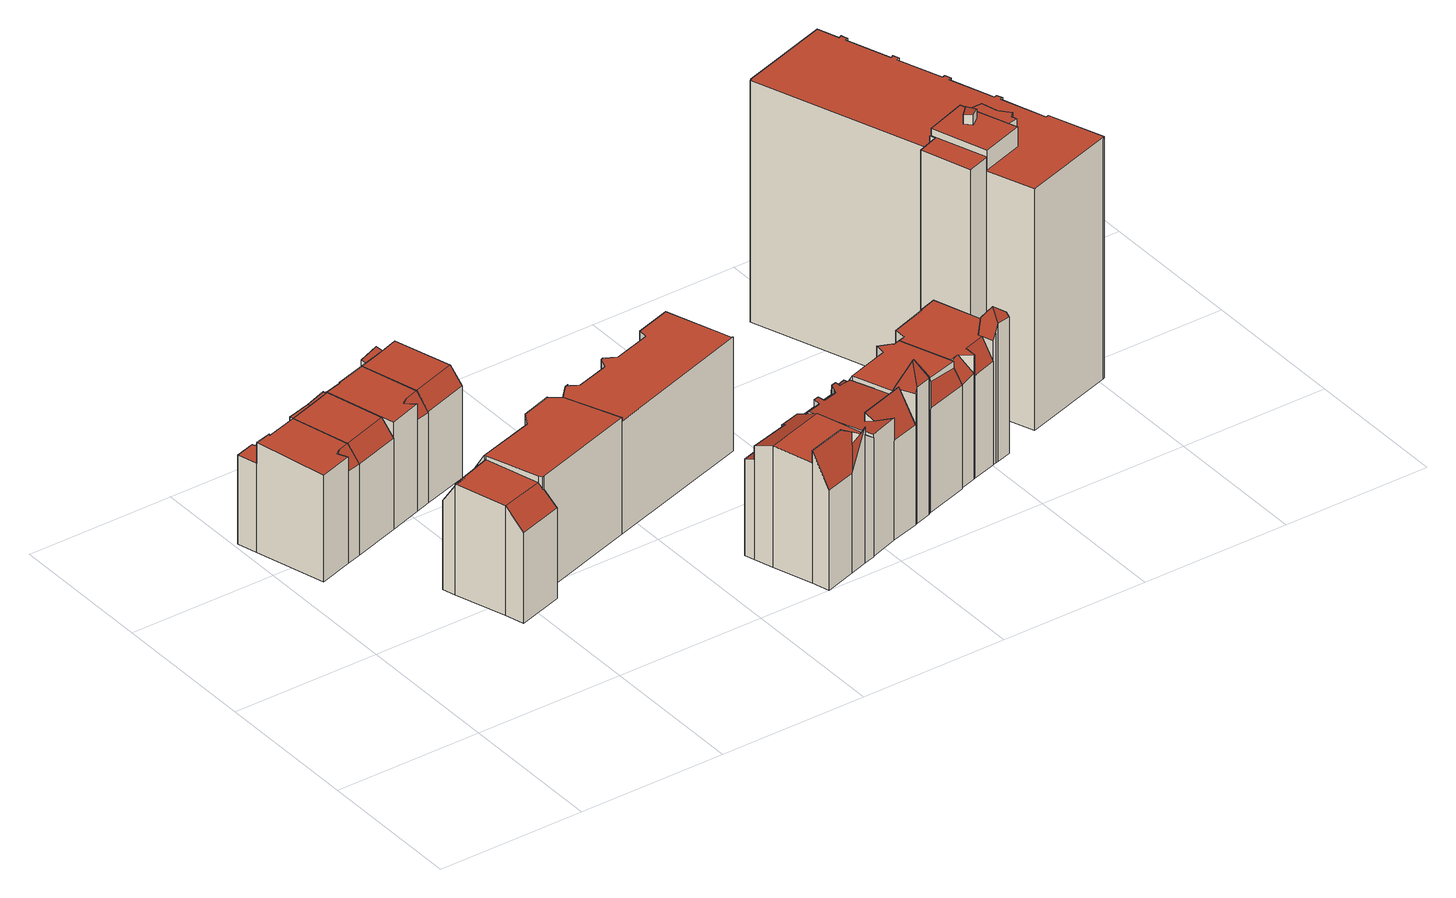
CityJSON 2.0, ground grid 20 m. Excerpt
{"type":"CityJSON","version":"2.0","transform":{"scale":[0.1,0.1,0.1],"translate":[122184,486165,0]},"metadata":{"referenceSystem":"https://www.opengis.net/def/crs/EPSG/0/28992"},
"CityObjects":{
"building1":{"type":"Building","attributes":{"aantal_verblijfsobjecten":4,"bouwjaar":1905,"gebruiksdoel":"woonfunctie","oppervlakte_max":57,"oppervlakte_min":54,"rdf_seealso":"http://bag.basisregistraties.overheid.nl/bag/id/pand/0363100012182032","rf_extrusion_mode":"standard","rf_force_lod11":false,"rf_h_ground":0.697,"rf_h_pc_98p":0,"rf_h_roof_50p":15.63,"rf_h_roof_70p":15.69,"rf_h_roof_max":15.9,"rf_h_roof_min":13,"rf_is_glass_roof":false,"rf_nodata_frac":0,"rf_nodata_r":0,"rf_pc_select":"PREFERRED_AND_LATEST","rf_pc_year":0,"rf_pointcloud_unusable":false,"rf_pt_density":18.15,"rf_ridgelines":0,"rf_rmse_lod22":0.182,"rf_roof_planes":6,"rf_roof_type":"slanted","rf_success":true,"rf_t_run":20,"rf_volume_lod22":1053.06,"status":"Pand in gebruik"},"children":["building1-1"]},
"building1-1":{"type":"BuildingPart","parents":["building1"],"geometry":[{"type":"Solid","lod":"2.2","boundaries":[[[[0,1,2,3,4,5,6,7,8,9,10,11,12]],[[13,1,0,14]],[[15,4,3,16,17]],[[16,3,2,18]],[[18,2,1,13]],[[14,0,12,19]],[[20,21,22]],[[17,16,21,20]],[[19,12,11,23,24]],[[24,23,25,26]],[[26,25,5,4,15]],[[27,6,5,25]],[[23,11,10,28]],[[28,10,9,29]],[[30,8,7,31]],[[31,7,6,27]],[[29,9,8,30]],[[21,16,18,13,22]],[[26,15,17,20,22,13,14,19,24]],[[29,30,31,27,25,23,28]]]],"semantics":{"surfaces":[{"type":"GroundSurface"},{"type":"WallSurface","on_footprint_edge":true},{"type":"WallSurface","on_footprint_edge":false},{"type":"RoofSurface","rf_azimuth":160.9,"rf_h_roof_50p":14.91,"rf_h_roof_70p":15.15,"rf_h_roof_max":15.77,"rf_h_roof_min":13.67,"rf_slope":52.74},{"type":"RoofSurface","rf_azimuth":158.92,"rf_h_roof_50p":15.65,"rf_h_roof_70p":15.73,"rf_h_roof_max":15.86,"rf_h_roof_min":15.44,"rf_slope":2.47},{"type":"RoofSurface","rf_azimuth":349.43,"rf_h_roof_50p":13.01,"rf_h_roof_70p":13.02,"rf_h_roof_max":15.86,"rf_h_roof_min":12.99,"rf_slope":0.84}],"values":[[0,1,1,1,1,1,2,2,1,2,1,1,1,1,1,1,1,3,4,5]]}}]},
"building2":{"type":"Building","attributes":{"aantal_verblijfsobjecten":4,"bouwjaar":1905,"gebruiksdoel":"woonfunctie","oppervlakte_max":59,"oppervlakte_min":53,"rdf_seealso":"http://bag.basisregistraties.overheid.nl/bag/id/pand/0363100012182033","rf_extrusion_mode":"standard","rf_force_lod11":false,"rf_h_ground":0.666,"rf_h_pc_98p":0,"rf_h_roof_50p":15.62,"rf_h_roof_70p":15.68,"rf_h_roof_max":15.86,"rf_h_roof_min":12.98,"rf_h_roof_ridge":15.14,"rf_is_glass_roof":false,"rf_nodata_frac":0,"rf_nodata_r":0,"rf_pc_select":"PREFERRED_AND_LATEST","rf_pc_year":0,"rf_pointcloud_unusable":false,"rf_pt_density":18.49,"rf_ridgelines":1,"rf_rmse_lod22":0.178,"rf_roof_planes":4,"rf_roof_type":"slanted","rf_success":true,"rf_t_run":17,"rf_volume_lod22":1039.85,"status":"Pand in gebruik"},"children":["building2-1"]},
"building2-1":{"type":"BuildingPart","parents":["building2"],"geometry":[{"type":"Solid","lod":"2.2","boundaries":[[[[32,33,34,35,2,1,0,36,37,38,39]],[[40,38,37,41]],[[42,39,38,40]],[[43,32,39,42]],[[44,45,36,0,14]],[[18,2,35,46]],[[14,0,1,13]],[[13,1,2,18]],[[47,48,45,44]],[[49,34,33,48,47]],[[41,37,36,45]],[[48,33,32,43]],[[46,35,34,49]],[[44,14,13,49,47]],[[48,43,42,40,41,45]],[[46,49,13,18]]]],"semantics":{"surfaces":[{"type":"GroundSurface"},{"type":"WallSurface","on_footprint_edge":true},{"type":"WallSurface","on_footprint_edge":false},{"type":"RoofSurface","rf_azimuth":164.5,"rf_h_roof_50p":15.67,"rf_h_roof_70p":15.73,"rf_h_roof_max":15.91,"rf_h_roof_min":15.52,"rf_slope":2.19},{"type":"RoofSurface","rf_azimuth":94.8,"rf_h_roof_50p":13,"rf_h_roof_70p":13.02,"rf_h_roof_max":15.82,"rf_h_roof_min":12.96,"rf_slope":1.14},{"type":"RoofSurface","rf_azimuth":162.92,"rf_h_roof_50p":14.73,"rf_h_roof_70p":15.18,"rf_h_roof_max":15.91,"rf_h_roof_min":13.56,"rf_slope":53.16}],"values":[[0,1,1,1,1,1,1,1,2,1,1,1,1,3,4,5]]}}]},
"building3":{"type":"Building","attributes":{"aantal_verblijfsobjecten":4,"bouwjaar":1905,"gebruiksdoel":"woonfunctie","oppervlakte_max":73,"oppervlakte_min":54,"rdf_seealso":"http://bag.basisregistraties.overheid.nl/bag/id/pand/0363100012182034","rf_extrusion_mode":"standard","rf_force_lod11":false,"rf_h_ground":0.668,"rf_h_pc_98p":0,"rf_h_roof_50p":15.65,"rf_h_roof_70p":15.71,"rf_h_roof_max":15.86,"rf_h_roof_min":13.01,"rf_is_glass_roof":false,"rf_nodata_frac":0,"rf_nodata_r":0,"rf_pc_select":"PREFERRED_AND_LATEST","rf_pc_year":0,"rf_pointcloud_unusable":false,"rf_pt_density":17.7,"rf_ridgelines":0,"rf_rmse_lod22":0.22,"rf_roof_planes":5,"rf_roof_type":"slanted","rf_success":true,"rf_t_run":19,"rf_volume_lod22":1058.76,"status":"Pand in gebruik"},"children":["building3-1"]},
"building3-1":{"type":"BuildingPart","parents":["building3"],"geometry":[{"type":"Solid","lod":"2.2","boundaries":[[[[50,51,52,53,54,55,56,57,58,35,59,32,60]],[[61,35,58,62,63]],[[62,58,57,64]],[[65,66,67]],[[63,62,66,65]],[[64,57,56,68]],[[68,56,55,69]],[[70,71,59,35,61]],[[43,32,59,71]],[[72,60,32,43]],[[73,50,60,72]],[[74,53,52,75]],[[76,54,53,74]],[[77,76,78,79]],[[79,78,71,70]],[[75,52,51,80]],[[80,51,50,73]],[[69,55,54,76,77]],[[64,68,67,66,62]],[[80,73,72,43,71,78,76,74,75]],[[69,77,79,70,61,63,65,67,68]]]],"semantics":{"surfaces":[{"type":"GroundSurface"},{"type":"WallSurface","on_footprint_edge":true},{"type":"WallSurface","on_footprint_edge":false},{"type":"RoofSurface","rf_azimuth":161.44,"rf_h_roof_50p":14.98,"rf_h_roof_70p":15.42,"rf_h_roof_max":15.84,"rf_h_roof_min":13.69,"rf_slope":53.69},{"type":"RoofSurface","rf_azimuth":272.24,"rf_h_roof_50p":13.05,"rf_h_roof_70p":13.07,"rf_h_roof_max":15.82,"rf_h_roof_min":13.01,"rf_slope":1.37},{"type":"RoofSurface","rf_azimuth":169.97,"rf_h_roof_50p":15.68,"rf_h_roof_70p":15.74,"rf_h_roof_max":15.85,"rf_h_roof_min":15.48,"rf_slope":2.13}],"values":[[0,1,1,2,2,1,1,1,1,1,1,1,1,2,2,1,1,1,3,4,5]]}}]},
"building4":{"type":"Building","attributes":{"aantal_verblijfsobjecten":5,"bouwjaar":1905,"gebruiksdoel":"woonfunctie","oppervlakte_max":57,"oppervlakte_min":50,"rdf_seealso":"http://bag.basisregistraties.overheid.nl/bag/id/pand/0363100012182014","rf_extrusion_mode":"standard","rf_force_lod11":false,"rf_h_ground":0.692,"rf_h_pc_98p":0,"rf_h_roof_50p":15.66,"rf_h_roof_70p":15.72,"rf_h_roof_max":15.89,"rf_h_roof_min":13.38,"rf_is_glass_roof":false,"rf_nodata_frac":0,"rf_nodata_r":0,"rf_pc_select":"PREFERRED_AND_LATEST","rf_pc_year":0,"rf_pointcloud_unusable":false,"rf_pt_density":18.15,"rf_ridgelines":0,"rf_rmse_lod22":0.158,"rf_roof_planes":4,"rf_roof_type":"slanted","rf_success":true,"rf_t_run":16,"rf_volume_lod22":1014.4,"status":"Pand in gebruik"},"children":["building4-1"]},
"building4-1":{"type":"BuildingPart","parents":["building4"],"geometry":[{"type":"Solid","lod":"2.2","boundaries":[[[[81,82,57,56,55,83,84,85,86,87]],[[88,84,83,89]],[[90,85,84,88]],[[91,86,85,90]],[[92,82,81,93]],[[94,95,89,96]],[[69,55,56,68]],[[68,56,57,97]],[[95,87,86,91]],[[97,57,82,92]],[[93,81,87,95,94]],[[96,89,83,55,69]],[[95,91,90,88,89]],[[97,92,93,68]],[[69,68,93,94,96]]]],"semantics":{"surfaces":[{"type":"GroundSurface"},{"type":"WallSurface","on_footprint_edge":true},{"type":"WallSurface","on_footprint_edge":false},{"type":"RoofSurface","rf_azimuth":185.93,"rf_h_roof_50p":13.62,"rf_h_roof_70p":13.73,"rf_h_roof_max":15.86,"rf_h_roof_min":13.31,"rf_slope":14.18},{"type":"RoofSurface","rf_azimuth":162.85,"rf_h_roof_50p":14.77,"rf_h_roof_70p":15.19,"rf_h_roof_max":15.95,"rf_h_roof_min":13.58,"rf_slope":52.15},{"type":"RoofSurface","rf_azimuth":166.34,"rf_h_roof_50p":15.72,"rf_h_roof_70p":15.77,"rf_h_roof_max":15.95,"rf_h_roof_min":15.58,"rf_slope":1.99}],"values":[[0,1,1,1,1,2,1,1,1,1,1,1,3,4,5]]}}]},
"building5":{"type":"Building","attributes":{"aantal_verblijfsobjecten":24,"bouwjaar":1905,"gebruiksdoel":"kantoorfunctie,woonfunctie","oppervlakte_max":112,"oppervlakte_min":45,"rdf_seealso":"http://bag.basisregistraties.overheid.nl/bag/id/pand/0363100012181828","rf_extrusion_mode":"standard","rf_force_lod11":false,"rf_h_ground":0.662,"rf_h_pc_98p":0,"rf_h_roof_50p":16.26,"rf_h_roof_70p":16.44,"rf_h_roof_max":16.75,"rf_h_roof_min":13.88,"rf_h_roof_ridge":16.36,"rf_is_glass_roof":false,"rf_nodata_frac":0.00235,"rf_nodata_r":0,"rf_pc_select":"PREFERRED_AND_LATEST","rf_pc_year":0,"rf_pointcloud_unusable":false,"rf_pt_density":17.94,"rf_ridgelines":2,"rf_rmse_lod22":0.387,"rf_roof_planes":15,"rf_roof_type":"slanted","rf_success":true,"rf_t_run":135,"rf_volume_lod22":6563.33,"status":"Pand in gebruik"},"children":["building5-1"]},
"building5-1":{"type":"BuildingPart","parents":["building5"],"geometry":[{"type":"Solid","lod":"2.2","boundaries":[[[[98,99,100,101,102,103,104,105,106,107,108,109,110,111,112,113,114,115,116]],[[117,103,102,118]],[[119,104,103,117]],[[118,102,101,120]],[[121,122,123,124]],[[125,126,127,128]],[[126,105,104,119]],[[129,108,107,130]],[[130,107,106,131]],[[132,133,131,134]],[[135,109,108,129]],[[136,137,110,109,135]],[[138,111,110,137]],[[139,140,137,136]],[[124,123,140,139,141]],[[134,131,106,105,126,125]],[[142,98,116,143]],[[144,145,143,146]],[[147,148,145,144]],[[122,112,111,138]],[[149,113,112,122,121]],[[150,151,152,153]],[[154,149,155]],[[141,139,156,157]],[[157,156,133,132]],[[158,100,99,159]],[[153,152,159,160]],[[161,162,114,113,149,154]],[[163,164,148,147]],[[120,101,100,158,165]],[[165,158,151,150]],[[128,127,166,167,168]],[[169,115,114,162]],[[146,143,116,115,169,170]],[[171,142,164,163]],[[170,169,172]],[[167,166,172]],[[168,167,162,161]],[[160,159,99,98,142,171]],[[122,138,137,140,123]],[[155,149,121,124]],[[156,139,136,135]],[[133,156,135,129,130,131]],[[151,158,159,152]],[[164,142,143,145,148]],[[168,161,154,155,124,141,157,132,134,125,128]],[[162,167,172,169]],[[160,171,163,147,144,146,170,172,166,127,126,119,117,118,120,165,150,153]]]],"semantics":{"surfaces":[{"type":"GroundSurface"},{"type":"WallSurface","on_footprint_edge":true},{"type":"WallSurface","on_footprint_edge":false},{"type":"RoofSurface","rf_azimuth":342.23,"rf_h_roof_50p":13.99,"rf_h_roof_70p":14.53,"rf_h_roof_max":15.99,"rf_h_roof_min":12.53,"rf_slope":57.44},{"type":"RoofSurface","rf_azimuth":343.84,"rf_h_roof_50p":14.85,"rf_h_roof_70p":15.46,"rf_h_roof_max":16.51,"rf_h_roof_min":13.43,"rf_slope":60.87},{"type":"RoofSurface","rf_azimuth":152.59,"rf_h_roof_50p":15.91,"rf_h_roof_70p":15.95,"rf_h_roof_max":16.73,"rf_h_roof_min":15.8,"rf_slope":1.44},{"type":"RoofSurface","rf_azimuth":163.06,"rf_h_roof_50p":14.68,"rf_h_roof_70p":15.22,"rf_h_roof_max":16.75,"rf_h_roof_min":13.37,"rf_slope":44.57},{"type":"RoofSurface","rf_azimuth":343.56,"rf_h_roof_50p":14.31,"rf_h_roof_70p":14.81,"rf_h_roof_max":16.11,"rf_h_roof_min":13.22,"rf_slope":58.07},{"type":"RoofSurface","rf_azimuth":343.84,"rf_h_roof_50p":14.14,"rf_h_roof_70p":14.75,"rf_h_roof_max":16.1,"rf_h_roof_min":13,"rf_slope":60.87},{"type":"RoofSurface","rf_azimuth":343.39,"rf_h_roof_50p":16.62,"rf_h_roof_70p":16.68,"rf_h_roof_max":16.76,"rf_h_roof_min":16.46,"rf_slope":1.73},{"type":"RoofSurface","rf_azimuth":343.84,"rf_h_roof_50p":14.7,"rf_h_roof_70p":16.08,"rf_h_roof_max":16.5,"rf_h_roof_min":13.23,"rf_slope":60.87},{"type":"RoofSurface","rf_azimuth":339.25,"rf_h_roof_50p":16.21,"rf_h_roof_70p":16.26,"rf_h_roof_max":16.74,"rf_h_roof_min":16.06,"rf_slope":1.49}],"values":[[0,1,1,1,2,2,1,1,1,2,1,1,1,2,2,1,1,2,2,1,1,2,2,2,2,1,2,1,2,1,2,2,1,1,2,2,2,2,1,3,4,5,6,7,8,9,10,11]]}}]},
"building6":{"type":"Building","attributes":{"aantal_verblijfsobjecten":5,"bouwjaar":1873,"gebruiksdoel":"woonfunctie","oppervlakte_max":75,"oppervlakte_min":71,"rdf_seealso":"http://bag.basisregistraties.overheid.nl/bag/id/pand/0363100012182023","rf_extrusion_mode":"standard","rf_force_lod11":false,"rf_h_ground":0.645,"rf_h_pc_98p":0,"rf_h_roof_50p":17.19,"rf_h_roof_70p":17.27,"rf_h_roof_max":18.23,"rf_h_roof_min":14.06,"rf_h_roof_ridge":18.35,"rf_is_glass_roof":false,"rf_nodata_frac":0,"rf_nodata_r":0,"rf_pc_select":"PREFERRED_AND_LATEST","rf_pc_year":0,"rf_pointcloud_unusable":false,"rf_pt_density":18.4,"rf_ridgelines":3,"rf_rmse_lod22":0.46,"rf_roof_planes":12,"rf_roof_type":"slanted","rf_success":true,"rf_t_run":30,"rf_volume_lod22":1573.2,"status":"Pand in gebruik"},"children":["building6-1"]},
"building6-1":{"type":"BuildingPart","parents":["building6"],"geometry":[{"type":"Solid","lod":"2.2","boundaries":[[[[173,174,175,176,177,178,179,180,181,182,183,184,185,186]],[[187,179,178,188,189]],[[190,177,176,191]],[[191,176,175,192]],[[192,175,174,193]],[[194,183,182,195]],[[196,184,183,194,197]],[[189,188,198,199]],[[199,198,193,200]],[[201,180,179,187]],[[202,203,204]],[[197,194,204]],[[205,206,203,202]],[[207,208,209,210]],[[211,173,186,209]],[[210,209,186,185,212]],[[195,182,181,213]],[[212,185,184,196]],[[206,205,214]],[[215,214,216]],[[213,217,216]],[[188,178,177,190]],[[214,215,208,207]],[[217,213,181,180,201]],[[200,193,174,173,211]],[[197,204,203,196]],[[213,216,214,205,202,204,194,195]],[[188,190,191,192,193,198]],[[214,207,210,212,196,203,206]],[[211,201,187,189,199,200]],[[201,211,209,208,215,216,217]]]],"semantics":{"surfaces":[{"type":"GroundSurface"},{"type":"WallSurface","on_footprint_edge":true},{"type":"WallSurface","on_footprint_edge":false},{"type":"RoofSurface","rf_azimuth":278.06,"rf_h_roof_50p":17.21,"rf_h_roof_70p":17.36,"rf_h_roof_max":19.53,"rf_h_roof_min":15.79,"rf_slope":65.41},{"type":"RoofSurface","rf_azimuth":57.87,"rf_h_roof_50p":17.44,"rf_h_roof_70p":17.77,"rf_h_roof_max":18.32,"rf_h_roof_min":16.77,"rf_slope":38.23},{"type":"RoofSurface","rf_azimuth":342.32,"rf_h_roof_50p":14.15,"rf_h_roof_70p":14.27,"rf_h_roof_max":16.28,"rf_h_roof_min":13.85,"rf_slope":20.81},{"type":"RoofSurface","rf_azimuth":162.52,"rf_h_roof_50p":17.18,"rf_h_roof_70p":18.03,"rf_h_roof_max":19.42,"rf_h_roof_min":14.84,"rf_slope":60.8},{"type":"RoofSurface","rf_azimuth":344.13,"rf_h_roof_50p":16.76,"rf_h_roof_70p":16.96,"rf_h_roof_max":17.41,"rf_h_roof_min":16.11,"rf_slope":22.22},{"type":"RoofSurface","rf_azimuth":153.4,"rf_h_roof_50p":17.31,"rf_h_roof_70p":17.35,"rf_h_roof_max":19.42,"rf_h_roof_min":17.18,"rf_slope":1.82}],"values":[[0,1,1,1,1,1,1,2,2,1,2,2,2,2,1,1,1,1,2,2,2,1,2,1,1,3,4,5,6,7,8]]}}]},
"building7":{"type":"Building","attributes":{"aantal_verblijfsobjecten":5,"bouwjaar":1836,"gebruiksdoel":"woonfunctie","oppervlakte_max":138,"oppervlakte_min":44,"rdf_seealso":"http://bag.basisregistraties.overheid.nl/bag/id/pand/0363100012182024","rf_extrusion_mode":"standard","rf_force_lod11":false,"rf_h_ground":0.674,"rf_h_pc_98p":0,"rf_h_roof_50p":17.25,"rf_h_roof_70p":17.33,"rf_h_roof_max":18.19,"rf_h_roof_min":14.12,"rf_h_roof_ridge":17.52,"rf_is_glass_roof":false,"rf_nodata_frac":0.00535,"rf_nodata_r":0,"rf_pc_select":"PREFERRED_AND_LATEST","rf_pc_year":0,"rf_pointcloud_unusable":false,"rf_pt_density":17.91,"rf_ridgelines":4,"rf_rmse_lod22":0.387,"rf_roof_planes":12,"rf_roof_type":"slanted","rf_success":true,"rf_t_run":29,"rf_volume_lod22":1507.08,"status":"Pand in gebruik"},"children":["building7-1"]},
"building7-1":{"type":"BuildingPart","parents":["building7"],"geometry":[{"type":"Solid","lod":"2.2","boundaries":[[[[218,219,220,221,222,223,224,225,226,227,228,229]],[[230,221,220,231]],[[231,220,219,232,233]],[[234,235,236,237,238]],[[239,229,228,240]],[[241,218,229,239,242]],[[240,228,227,243]],[[244,225,224,245]],[[246,222,221,230,247]],[[248,249,250]],[[247,230,250]],[[238,237,251,252]],[[253,254,255,256]],[[245,224,223,255]],[[256,255,223,222,246]],[[233,232,249,248]],[[257,258,254,253]],[[259,226,225,244,260]],[[243,227,226,259]],[[252,251,261,262]],[[237,236,263,264]],[[265,241,266,267]],[[242,239,268,269]],[[232,219,218,241,265]],[[264,263,270,271]],[[262,261,271,272]],[[272,271,270,273,258,257]],[[260,244,274]],[[258,273,274]],[[275,269,268,235,234]],[[267,266,269,275]],[[233,248,250,230,231]],[[235,268,239,240,243,259,260,274,273,270,263,236]],[[271,261,251,237,264]],[[258,274,244,245,255,254]],[[269,266,241,242]],[[267,275,234,238,252,262,272,257,253,256,246,247,250,249,232,265]]]],"semantics":{"surfaces":[{"type":"GroundSurface"},{"type":"WallSurface","on_footprint_edge":true},{"type":"WallSurface","on_footprint_edge":false},{"type":"RoofSurface","rf_azimuth":162.77,"rf_h_roof_50p":17.47,"rf_h_roof_70p":18.13,"rf_h_roof_max":19.35,"rf_h_roof_min":14.88,"rf_slope":61.09},{"type":"RoofSurface","rf_azimuth":344.58,"rf_h_roof_50p":14.21,"rf_h_roof_70p":14.34,"rf_h_roof_max":17,"rf_h_roof_min":13.87,"rf_slope":19.03},{"type":"RoofSurface","rf_azimuth":344.38,"rf_h_roof_50p":15.92,"rf_h_roof_70p":16.16,"rf_h_roof_max":17.05,"rf_h_roof_min":15.08,"rf_slope":60.1},{"type":"RoofSurface","rf_azimuth":344.38,"rf_h_roof_50p":15.22,"rf_h_roof_70p":15.96,"rf_h_roof_max":17.09,"rf_h_roof_min":13.68,"rf_slope":60.1},{"type":"RoofSurface","rf_azimuth":344.95,"rf_h_roof_50p":14.86,"rf_h_roof_70p":15.22,"rf_h_roof_max":15.63,"rf_h_roof_min":14.46,"rf_slope":58.07},{"type":"RoofSurface","rf_azimuth":353.04,"rf_h_roof_50p":17.26,"rf_h_roof_70p":17.36,"rf_h_roof_max":19.35,"rf_h_roof_min":16.97,"rf_slope":3.39}],"values":[[0,1,1,2,1,1,1,1,1,2,2,2,2,1,1,2,2,1,1,2,2,2,2,1,2,2,2,2,2,2,2,3,4,5,6,7,8]]}}]},
"building8":{"type":"Building","attributes":{"aantal_verblijfsobjecten":0,"bouwjaar":2025,"rdf_seealso":"http://bag.basisregistraties.overheid.nl/bag/id/pand/0363100012251312","rf_extrusion_mode":"skip","rf_force_lod11":false,"rf_h_ground":0.74,"rf_h_pc_98p":0,"rf_is_glass_roof":false,"rf_nodata_frac":0.917,"rf_nodata_r":0,"rf_pc_select":"_HIGHEST_YET_INSUFFICIENT_COVERAGE","rf_pc_year":0,"rf_pointcloud_unusable":true,"rf_pt_density":6.67,"rf_roof_type":"unknown","rf_success":true,"rf_t_run":0,"status":"Pand in gebruik"},"geometry":[{"type":"MultiSurface","lod":"0","boundaries":[[[276,277,278,279]]]}]},
"building9":{"type":"Building","attributes":{"aantal_verblijfsobjecten":5,"bouwjaar":1890,"gebruiksdoel":"woonfunctie","oppervlakte_max":73,"oppervlakte_min":70,"rdf_seealso":"http://bag.basisregistraties.overheid.nl/bag/id/pand/0363100012170851","rf_extrusion_mode":"standard","rf_force_lod11":false,"rf_h_ground":0.7,"rf_h_pc_98p":0,"rf_h_roof_50p":17.79,"rf_h_roof_70p":17.83,"rf_h_roof_max":17.96,"rf_h_roof_min":15.15,"rf_is_glass_roof":false,"rf_nodata_frac":0.00506,"rf_nodata_r":0,"rf_pc_select":"PREFERRED_AND_LATEST","rf_pc_year":0,"rf_pointcloud_unusable":false,"rf_pt_density":18.28,"rf_ridgelines":0,"rf_rmse_lod22":0.316,"rf_roof_planes":10,"rf_roof_type":"slanted","rf_success":true,"rf_t_run":36,"rf_volume_lod22":1670.7,"status":"Pand in gebruik"},"children":["building9-1"]},
"building9-1":{"type":"BuildingPart","parents":["building9"],"geometry":[{"type":"Solid","lod":"2.2","boundaries":[[[[280,281,282,283,284,285,286,287,288,220,289,290,291,292,228,293,294]],[[295,296,297]],[[298,293,228,299]],[[299,228,292,300]],[[301,302,303]],[[304,289,220,305]],[[306,290,289,304]],[[307,285,284,308]],[[309,310,311]],[[312,287,286,301]],[[302,301,286,285,307,313]],[[313,307,314,315]],[[310,309,316,317]],[[318,288,287,312]],[[305,220,288,318]],[[300,292,291,319]],[[317,316,283,282,320]],[[308,284,283,316]],[[296,295,321]],[[322,294,293,298]],[[323,280,294,322]],[[319,291,290,306]],[[324,325,326,327]],[[327,326,328,329]],[[329,328,330]],[[331,332,333,334]],[[315,314,332,331]],[[334,333,325,324]],[[320,282,281,335]],[[335,281,280,323]],[[336,318,312,301,303]],[[300,322,298,299]],[[336,304,305,318]],[[334,324,327,329,303,302,313,315,331]],[[325,333,332,314,307,308,316,309,311]],[[304,336,303,329,330,306]],[[320,321,295,297,319,306,330,328,326,325,311,310,317]],[[335,323,322,300,319,297,296,321,320]]]],"semantics":{"surfaces":[{"type":"GroundSurface"},{"type":"WallSurface","on_footprint_edge":false},{"type":"WallSurface","on_footprint_edge":true},{"type":"RoofSurface","rf_azimuth":162.29,"rf_h_roof_50p":20.63,"rf_h_roof_70p":21.13,"rf_h_roof_max":21.91,"rf_h_roof_min":19.85,"rf_slope":58.66},{"type":"RoofSurface","rf_azimuth":325.54,"rf_h_roof_50p":14.54,"rf_h_roof_70p":14.55,"rf_h_roof_max":14.59,"rf_h_roof_min":14.49,"rf_slope":3.16},{"type":"RoofSurface","rf_azimuth":255.58,"rf_h_roof_50p":19.79,"rf_h_roof_70p":20.34,"rf_h_roof_max":21.91,"rf_h_roof_min":18.46,"rf_slope":65.47},{"type":"RoofSurface","rf_azimuth":72.16,"rf_h_roof_50p":19.6,"rf_h_roof_70p":20.01,"rf_h_roof_max":21.41,"rf_h_roof_min":18.46,"rf_slope":67.42},{"type":"RoofSurface","rf_azimuth":162.1,"rf_h_roof_50p":16.58,"rf_h_roof_70p":17.11,"rf_h_roof_max":18.82,"rf_h_roof_min":15.38,"rf_slope":61.24},{"type":"RoofSurface","rf_azimuth":344.84,"rf_h_roof_50p":19,"rf_h_roof_70p":20,"rf_h_roof_max":21.4,"rf_h_roof_min":17.77,"rf_slope":68.5},{"type":"RoofSurface","rf_azimuth":349.7,"rf_h_roof_50p":17.8,"rf_h_roof_70p":17.84,"rf_h_roof_max":20.01,"rf_h_roof_min":17.68,"rf_slope":1.49},{"type":"RoofSurface","rf_azimuth":342.84,"rf_h_roof_50p":15.71,"rf_h_roof_70p":16.45,"rf_h_roof_max":17.72,"rf_h_roof_min":14.23,"rf_slope":61.41}],"values":[[0,1,2,2,1,2,2,2,1,2,2,1,1,2,2,2,2,2,1,2,2,2,1,1,1,1,1,1,2,2,3,4,5,6,7,8,9,10]]}}]},
"building10":{"type":"Building","attributes":{"aantal_verblijfsobjecten":0,"bouwjaar":1906,"rdf_seealso":"http://bag.basisregistraties.overheid.nl/bag/id/pand/0363100012170852","rf_extrusion_mode":"skip","rf_force_lod11":false,"rf_h_ground":0.855,"rf_h_pc_98p":0,"rf_is_glass_roof":false,"rf_nodata_frac":0.86,"rf_nodata_r":0,"rf_pc_select":"_HIGHEST_YET_INSUFFICIENT_COVERAGE","rf_pc_year":0,"rf_pointcloud_unusable":true,"rf_pt_density":9,"rf_roof_type":"unknown","rf_success":true,"rf_t_run":0,"status":"Pand in gebruik"},"geometry":[{"type":"MultiSurface","lod":"0","boundaries":[[[337,338,339,340]]]}]},
"building11":{"type":"Building","attributes":{"aantal_verblijfsobjecten":0,"bouwjaar":1906,"rdf_seealso":"http://bag.basisregistraties.overheid.nl/bag/id/pand/0363100012182922","rf_extrusion_mode":"skip","rf_force_lod11":false,"rf_h_ground":0.884,"rf_h_pc_98p":0,"rf_is_glass_roof":false,"rf_nodata_frac":0.989,"rf_nodata_r":0,"rf_pc_select":"_HIGHEST_YET_INSUFFICIENT_COVERAGE","rf_pc_year":0,"rf_pointcloud_unusable":true,"rf_pt_density":4,"rf_roof_type":"unknown","rf_success":true,"rf_t_run":0,"status":"Pand in gebruik"},"geometry":[{"type":"MultiSurface","lod":"0","boundaries":[[[337,340,341,342,343,344]]]}]},
"building12":{"type":"Building","attributes":{"aantal_verblijfsobjecten":6,"bouwjaar":1890,"gebruiksdoel":"woonfunctie","oppervlakte_max":80,"oppervlakte_min":18,"rdf_seealso":"http://bag.basisregistraties.overheid.nl/bag/id/pand/0363100012182923","rf_extrusion_mode":"standard","rf_force_lod11":false,"rf_h_ground":0.809,"rf_h_pc_98p":0,"rf_h_roof_50p":17.79,"rf_h_roof_70p":17.83,"rf_h_roof_max":17.97,"rf_h_roof_min":15.61,"rf_h_roof_ridge":21.41,"rf_is_glass_roof":false,"rf_nodata_frac":0.043,"rf_nodata_r":0,"rf_pc_select":"PREFERRED_AND_LATEST","rf_pc_year":0,"rf_pointcloud_unusable":false,"rf_pt_density":15.29,"rf_ridgelines":1,"rf_rmse_lod22":0.264,"rf_roof_planes":9,"rf_roof_type":"slanted","rf_success":true,"rf_t_run":24,"rf_volume_lod22":1659.58,"status":"Pand in gebruik"},"children":["building12-1"]},
"building12-1":{"type":"BuildingPart","parents":["building12"],"geometry":[{"type":"Solid","lod":"2.2","boundaries":[[[[345,346,347,348,349,350,351,352,353,354,355,356,357,358,359,360,361,362,363]],[[364,365,366]],[[367,368,369]],[[368,363,362,335]],[[370,371,372]],[[371,360,359,308]],[[320,361,360,371,370]],[[335,362,361,320]],[[308,359,358,373]],[[373,374,375]],[[376,357,356,377]],[[377,378,379]],[[378,377,356,355,380]],[[381,354,353,382]],[[382,353,352,383]],[[380,355,354,381]],[[374,373,358,357,376,384]],[[384,376,385]],[[386,387,346,345,388]],[[389,390,387,386]],[[391,347,346,387]],[[390,349,348,392]],[[392,348,347,391]],[[383,352,351,393]],[[394,395,365,364]],[[395,350,349,390,389]],[[393,351,350,395,394]],[[388,345,363,368,367]],[[385,376,377,379]],[[392,391,387,390]],[[396,383,393]],[[383,396,381,382]],[[375,372,371,308,373]],[[364,396,393,394]],[[396,364,366,379,378,380,381]],[[320,369,368,335]],[[369,320,370,372,375,374,384,385,379,366,365,395,389,386,388,367]]]],"semantics":{"surfaces":[{"type":"GroundSurface"},{"type":"WallSurface","on_footprint_edge":false},{"type":"WallSurface","on_footprint_edge":true},{"type":"RoofSurface","rf_azimuth":163.18,"rf_h_roof_50p":17.17,"rf_h_roof_70p":17.76,"rf_h_roof_max":18.48,"rf_h_roof_min":15.43,"rf_slope":61.25},{"type":"RoofSurface","rf_azimuth":183.56,"rf_h_roof_50p":14.56,"rf_h_roof_70p":14.57,"rf_h_roof_max":17.66,"rf_h_roof_min":14.54,"rf_slope":1.84},{"type":"RoofSurface","rf_azimuth":69.11,"rf_h_roof_50p":20.3,"rf_h_roof_70p":20.4,"rf_h_roof_max":20.72,"rf_h_roof_min":19.88,"rf_slope":41.88},{"type":"RoofSurface","rf_azimuth":156.75,"rf_h_roof_50p":20.6,"rf_h_roof_70p":20.68,"rf_h_roof_max":21.16,"rf_h_roof_min":20.11,"rf_slope":50.82},{"type":"RoofSurface","rf_azimuth":169.31,"rf_h_roof_50p":16.77,"rf_h_roof_70p":17.09,"rf_h_roof_max":17.93,"rf_h_roof_min":15.77,"rf_slope":59.8},{"type":"RoofSurface","rf_azimuth":338.27,"rf_h_roof_50p":19.73,"rf_h_roof_70p":20.39,"rf_h_roof_max":21.06,"rf_h_roof_min":18.67,"rf_slope":54.84},{"type":"RoofSurface","rf_azimuth":251.98,"rf_h_roof_50p":19.23,"rf_h_roof_70p":19.98,"rf_h_roof_max":21.06,"rf_h_roof_min":17.76,"rf_slope":66.74},{"type":"RoofSurface","rf_azimuth":342.3,"rf_h_roof_50p":16.41,"rf_h_roof_70p":17.26,"rf_h_roof_max":17.69,"rf_h_roof_min":14.43,"rf_slope":60.81},{"type":"RoofSurface","rf_azimuth":342.96,"rf_h_roof_50p":17.77,"rf_h_roof_70p":17.81,"rf_h_roof_max":19.2,"rf_h_roof_min":17.66,"rf_slope":1.38}],"values":[[0,1,1,2,1,2,2,2,2,1,2,1,2,2,2,2,2,1,2,1,2,2,2,2,1,2,2,2,3,4,5,6,7,8,9,10,11]]}}]},
"building13":{"type":"Building","attributes":{"aantal_verblijfsobjecten":9,"bouwjaar":1992,"gebruiksdoel":"kantoorfunctie","oppervlakte_max":7418,"oppervlakte_min":1,"rdf_seealso":"http://bag.basisregistraties.overheid.nl/bag/id/pand/0363100012182924","rf_extrusion_mode":"standard","rf_force_lod11":false,"rf_h_ground":1.24,"rf_h_pc_98p":0,"rf_h_roof_50p":34.6,"rf_h_roof_70p":34.63,"rf_h_roof_max":37.44,"rf_h_roof_min":34.55,"rf_h_roof_ridge":36.2,"rf_is_glass_roof":false,"rf_nodata_frac":0.00092,"rf_nodata_r":0,"rf_pc_select":"PREFERRED_AND_LATEST","rf_pc_year":0,"rf_pointcloud_unusable":false,"rf_pt_density":18.98,"rf_ridgelines":2,"rf_rmse_lod22":1.43,"rf_roof_planes":16,"rf_roof_type":"slanted","rf_success":true,"rf_t_run":123,"rf_volume_lod22":18307.88,"status":"Pand in gebruik"},"children":["building13-1"]},
"building13-1":{"type":"BuildingPart","parents":["building13"],"geometry":[{"type":"Solid","lod":"2.2","boundaries":[[[[397,398,399,400,401,402,403,404,405,406,407,408,409,410,411,412,413,414,415,416,417,418,419,420,421,422,423,424,425,426]],[[427,415,414,428]],[[429,413,412,430]],[[428,414,413,429]],[[431,409,408,432]],[[433,410,409,431]],[[434,411,410,433]],[[435,404,403,436]],[[437,407,406,438]],[[432,408,407,437]],[[438,406,405,439]],[[439,405,404,435]],[[440,400,399,441]],[[436,403,402,442]],[[443,401,400,440]],[[442,402,401,443]],[[444,398,397,445]],[[441,399,398,444]],[[446,424,423,447]],[[447,423,422,448]],[[448,422,421,449,450]],[[450,449,451,452]],[[449,421,420,453]],[[430,412,411,434]],[[454,455,456,457]],[[458,459,460,461]],[[461,460,425,424,446]],[[462,463,464,465]],[[466,467,468,469]],[[470,471,472,473]],[[474,475,467,466]],[[476,477,478,479]],[[479,478,475,474]],[[453,420,419,480]],[[481,482,483,484]],[[485,486,487,488]],[[489,426,425,460]],[[445,397,426,489]],[[457,456,471,470]],[[488,487,490,491]],[[473,472,455,454]],[[492,493,486,485]],[[494,452,451,463,462]],[[480,419,418,495]],[[495,418,417,496]],[[465,464,459,458,497]],[[469,468,493,492]],[[484,483,477,476]],[[498,416,415,427]],[[491,490,482,481]],[[496,417,416,498]],[[497,458,452,494]],[[473,454,457,470]],[[452,458,461,446,447,448,450]],[[491,481,484,476,479,474,466,469,492,485,488]],[[496,498,427,428,429,430,434,433,431,432,437,438,439,435,436,442,443,440,441,444,445,489,460,459,464,463,451,449,453,480,495],[482,490,487,486,493,468,467,475,478,477,483]],[[497,494,462,465],[455,472,471,456]]]],"semantics":{"surfaces":[{"type":"GroundSurface"},{"type":"WallSurface","on_footprint_edge":true},{"type":"WallSurface","on_footprint_edge":false},{"type":"RoofSurface","rf_azimuth":25.55,"rf_h_roof_50p":38.56,"rf_h_roof_70p":38.59,"rf_h_roof_max":38.63,"rf_h_roof_min":38.51,"rf_slope":4.34},{"type":"RoofSurface","rf_azimuth":86.91,"rf_h_roof_50p":36.44,"rf_h_roof_70p":36.46,"rf_h_roof_max":37.36,"rf_h_roof_min":36.36,"rf_slope":1.71},{"type":"RoofSurface","rf_azimuth":106.4,"rf_h_roof_50p":35.9,"rf_h_roof_70p":35.91,"rf_h_roof_max":35.93,"rf_h_roof_min":35.87,"rf_slope":0.737},{"type":"RoofSurface","rf_azimuth":78.9,"rf_h_roof_50p":34.6,"rf_h_roof_70p":34.61,"rf_h_roof_max":37.37,"rf_h_roof_min":34.59,"rf_slope":0.0816},{"type":"RoofSurface","rf_azimuth":163.5,"rf_h_roof_50p":37.32,"rf_h_roof_70p":37.35,"rf_h_roof_max":38.63,"rf_h_roof_min":37.28,"rf_slope":0.653}],"values":[[0,1,1,1,1,1,1,1,1,1,1,1,1,1,1,1,1,1,1,1,1,2,1,1,2,2,1,2,2,2,2,2,2,1,2,2,1,1,2,2,2,2,2,1,1,2,2,2,1,2,1,2,3,4,5,6,7]]}}]}
},
"vertices":[
[76,465,7],[99,390,7],[104,374,7],[84,368,7],[39,354,7],[12,448,7],[5,475,7],[31,483,7],[33,479,7],[35,480,7],[40,464,7],[35,455,7],[33,452,7],[99,390,155],[76,465,158],[39,354,154],[84,368,134],[84,368,154],[104,374,133],[33,452,158],[77,380,155],[77,380,151],[83,385,155],[35,455,130],[35,455,158],[12,448,130],[12,448,159],[5,475,130],[40,464,130],[35,480,130],[33,479,130],[31,483,130],
[131,512,7],[139,485,7],[162,410,7],[167,394,7],[115,477,7],[117,478,7],[105,485,7],[99,503,7],[105,485,130],[117,478,130],[99,503,130],[131,512,130],[115,477,158],[115,477,130],[167,394,133],[139,485,158],[139,485,130],[162,410,155],
[160,519,7],[162,519,7],[166,504,7],[160,492,7],[162,493,7],[203,505,7],[226,430,7],[231,414,7],[211,408,7],[139,486,7],[160,521,7],[167,394,155],[211,408,133],[211,408,155],[231,414,132],[199,419,155],[199,419,153],[207,424,155],[226,430,156],[203,505,158],[139,486,158],[139,486,130],[160,521,131],[160,519,131],[160,492,131],[166,504,131],[162,493,131],[162,493,158],[162,492,131],[162,492,158],[162,519,131],
[288,450,7],[293,433,7],[244,518,7],[232,526,7],[228,541,7],[256,550,7],[264,525,7],[232,526,133],[244,518,131],[228,541,137],[256,550,140],[293,433,134],[288,450,156],[264,525,158],[264,525,133],[244,518,158],[231,414,133],
[430,351,7],[433,352,7],[500,372,7],[548,387,7],[576,297,7],[577,297,7],[577,295,7],[373,232,7],[229,187,7],[235,169,7],[174,150,7],[167,176,7],[145,244,7],[140,261,7],[198,279,7],[290,307,7],[331,320,7],[364,330,7],[369,332,7],[577,297,163],[576,297,163],[577,295,164],[548,387,161],[198,279,142],[198,279,131],[202,266,151],[202,266,165],[373,232,168],[373,232,163],[346,308,161],[346,308,165],[174,150,132],[235,169,132],[229,187,151],[228,187,168],[228,187,151],[229,187,168],[167,176,158],[145,244,160],[145,244,158],[140,261,130],[203,264,160],[203,264,155],[203,264,165],[430,351,134],[369,332,136],[368,330,161],[368,330,139],[369,332,161],[380,323,161],[380,323,157],[290,307,139],[499,359,161],[499,359,156],[449,344,157],[449,344,161],[290,307,165],[280,289,165],[226,193,158],[226,193,167],[500,372,136],[433,352,138],[433,352,161],[331,320,165],[331,320,137],[424,336,161],[424,336,155],[500,372,161],[344,310,161],[344,310,162],[344,310,165],[364,330,136],[364,330,161],[430,351,161],[345,310,161],
[474,76,6],[466,102,6],[462,115,6],[511,131,6],[515,118,6],[517,119,6],[545,127,6],[554,100,6],[575,39,6],[579,25,6],[564,21,6],[540,13,6],[498,0,6],[491,24,6],[545,127,162],[517,119,144],[517,119,162],[515,118,144],[511,131,139],[462,115,139],[466,102,144],[564,21,184],[579,25,171],[540,13,144],[564,21,194],[519,115,146],[519,115,164],[466,102,163],[554,100,174],[554,32,185],[554,32,169],[560,25,184],[559,39,179],[559,39,177],[543,40,189],[543,40,172],[491,24,172],[491,24,189],[474,76,174],[498,0,144],[575,39,168],[558,40,179],[558,40,172],[570,39,172],[575,39,172],
[628,138,7],[649,72,7],[656,49,7],[618,38,7],[579,25,7],[550,113,7],[545,127,7],[572,136,7],[576,137,7],[572,149,7],[620,164,7],[625,148,7],[618,38,145],[656,49,145],[649,72,174],[649,72,188],[605,142,170],[605,142,145],[603,135,147],[603,135,156],[603,135,170],[625,148,145],[620,164,139],[628,138,164],[625,148,147],[572,149,140],[572,136,141],[545,127,143],[579,25,176],[618,38,176],[587,53,188],[587,53,175],[596,48,175],[599,126,170],[599,126,171],[570,118,171],[570,118,170],[550,113,170],[550,113,171],[571,130,170],[571,130,150],[576,137,144],[572,136,144],[579,121,170],[579,121,171],[578,133,146],[578,133,148],[628,138,170],[612,136,160],[612,136,170],[612,144,145],[612,144,147],[578,131,146],[578,131,151],[578,131,170],[571,130,146],[571,133,145],[612,144,170],
[573,214,7],[582,185,7],[610,194,7],[601,223,7],
[648,158,7],[710,177,7],[715,162,7],[739,88,7],[743,77,7],[685,59,7],[681,58,7],[681,57,7],[659,50,7],[647,78,7],[646,80,7],[629,135,7],[624,152,7],[644,172,7],[648,159,7],[688,168,177],[688,168,153],[686,153,177],[644,172,145],[620,164,145],[624,152,146],[681,58,197],[681,58,198],[668,69,220],[647,78,184],[656,49,188],[646,80,179],[685,59,151],[743,77,150],[695,76,174],[695,76,179],[687,76,179],[681,57,195],[685,59,188],[681,68,168],[681,68,191],[739,88,170],[739,88,179],[659,50,195],[629,135,177],[715,162,177],[708,160,177],[648,159,146],[648,158,148],[678,74,192],[678,74,179],[675,81,179],[675,81,194],[673,77,179],[673,77,202],[664,85,179],[681,70,189],[681,70,172],[679,72,176],[679,72,192],[710,177,148],[666,68,220],
[687,249,9],[628,231,9],[635,209,9],[694,227,9],
[752,245,9],[755,237,9],[784,246,9],[774,276,9],
[773,197,8],[772,198,8],[768,210,8],[792,218,8],[796,206,8],[819,133,8],[821,126,8],[827,107,8],[828,103,8],[808,97,8],[804,96,8],[800,95,8],[766,85,8],[765,84,8],[743,77,8],[738,92,8],[715,162,8],[710,177,8],[724,181,8],[800,120,198],[800,120,179],[793,115,179],[724,181,177],[724,181,148],[724,164,177],[738,92,179],[738,92,177],[749,96,179],[765,84,154],[765,84,179],[751,96,179],[766,85,150],[800,95,151],[800,95,179],[795,110,179],[804,96,188],[808,97,199],[828,103,197],[827,107,202],[766,85,179],[766,101,179],[772,198,177],[772,198,145],[773,197,177],[796,206,177],[796,206,145],[768,210,146],[792,218,146],[821,126,201],[819,133,190],[819,133,178],[811,111,214],
[746,492,12],[746,493,12],[868,531,12],[878,502,12],[882,504,12],[885,495,12],[881,494,12],[902,434,12],[906,436,12],[909,428,12],[905,426,12],[926,367,12],[930,368,12],[933,360,12],[929,358,12],[950,299,12],[954,300,12],[957,292,12],[953,291,12],[974,231,12],[978,232,12],[1004,159,12],[1002,158,12],[876,119,12],[853,182,12],[824,172,12],[801,238,12],[830,249,12],[827,256,12],[744,491,12],[953,291,346],[957,292,346],[954,300,346],[950,299,346],[930,368,346],[926,367,346],[933,360,346],[929,358,346],[902,434,346],[881,494,346],[905,426,346],[909,428,346],[906,436,346],[878,502,346],[868,531,346],[885,495,346],[882,504,346],[746,493,346],[746,492,346],[830,249,364],[801,238,365],[824,172,364],[853,182,346],[853,182,364],[855,182,346],[855,182,364],[876,119,346],[873,234,387],[873,234,373],[884,243,373],[884,243,386],[829,256,364],[829,256,346],[827,256,346],[827,256,364],[912,201,373],[912,201,346],[884,275,346],[884,275,374],[903,273,359],[903,273,346],[897,263,346],[897,263,359],[878,256,385],[878,256,373],[865,243,373],[865,243,386],[901,281,359],[901,281,346],[919,281,359],[919,281,346],[902,281,346],[902,281,359],[1002,158,346],[937,245,359],[937,245,346],[925,259,346],[925,259,359],[916,228,359],[916,228,346],[933,232,346],[933,232,359],[744,491,346],[931,239,346],[931,239,359],[912,243,359],[912,243,346],[855,182,373],[1004,159,346],[978,232,346],[829,256,374],[974,231,346]
]}
